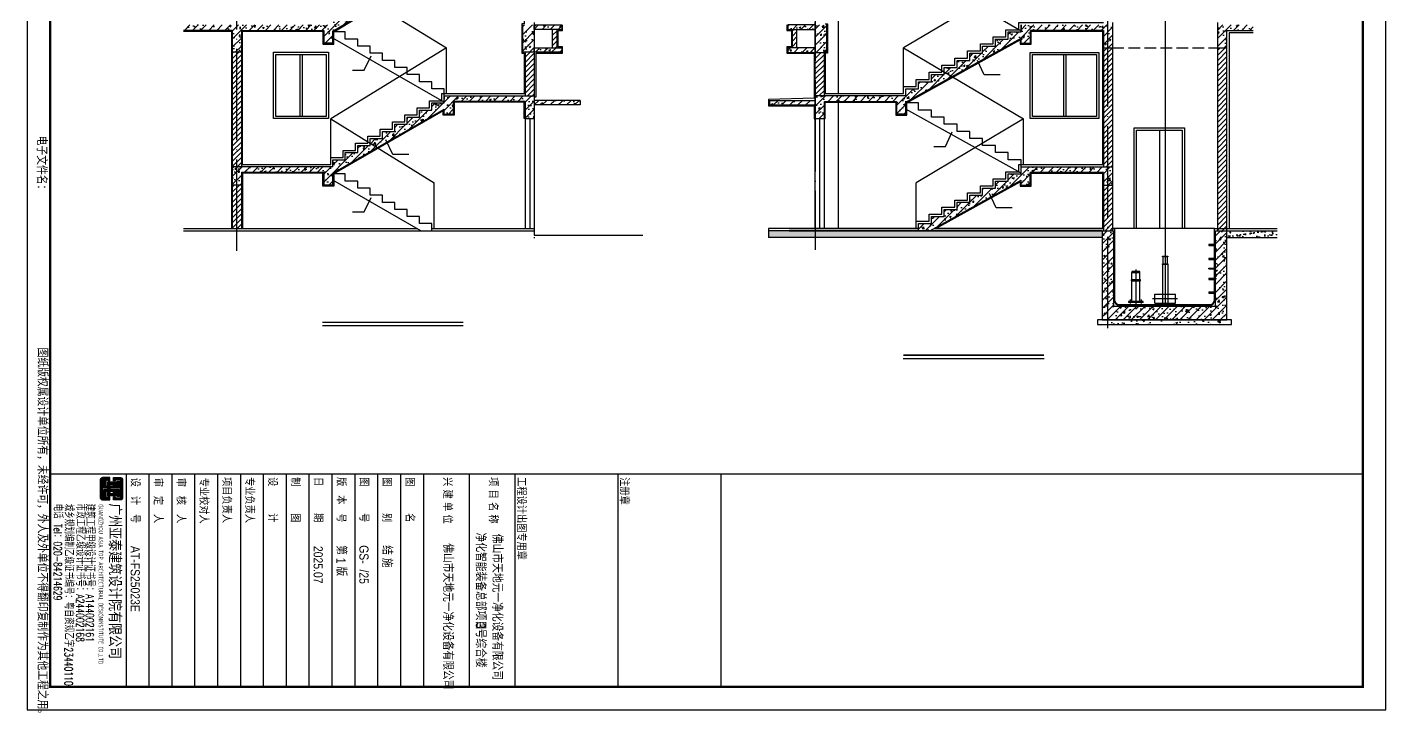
# Model space of a CAD drawing. Extents: x 299218 to 746073, y -331171 to -40619.
# Drawn here: x 600716 to 630416, y -331171 to -316247 of the extents above; entities that cross this region are included whole.
import ezdxf

# ---------------------------------------------------------------- set-up
doc = ezdxf.new("R2010")
doc.units = 0
doc.header["$LTSCALE"] = 1000
doc.header["$MEASUREMENT"] = 0
doc.linetypes.add('DASH', pattern=[0.35, 0.25, -0.1])
doc.linetypes.add('DOTE', pattern=[2.42, 2, -0.2, 0.02, -0.2])
for name, color, linetype in [('13', 4, 'Continuous'), ('14', 2, 'Continuous'), ('DIM_SYMB', 3, 'Continuous'), ('DOTE', 1, 'Continuous'), ('FIT', 1, 'Continuous'), ('PUB_TEXT', 7, 'Continuous'), ('PUB_TITLE', 4, 'Continuous'), ('S_STAIR', 2, 'Continuous'), ('WALL', 4, 'Continuous'), ('WINDOW', 3, 'Continuous')]:
    doc.layers.add(name, color=color, linetype=linetype)
doc.styles.add('_HZTXT', font='gs_txt.shx', dxfattribs={"width": 0.8, "bigfont": 'gs_hztxt.shx'})
doc.styles.add('HT', font='')
doc.styles.add('HZTXT', font='txt.shx', dxfattribs={"bigfont": 'hztxt.shx'})
doc.styles.add('hztxt0', font='romans.shx', dxfattribs={"bigfont": 'gbcbig0.shx'})
doc.styles.get("Standard").update_dxf_attribs({"font": 'gbenor.shx', "bigfont": 'gbcbig.shx'})
doc.styles.add('宋体', font='')
doc.styles.get('HT').set_extended_font_data('SimHei')
doc.styles.get('宋体').set_extended_font_data('SimSun')
pattern_1 = [(45, (1236462.82, -254661.94), (-88.388348, 88.388348), []), (50, (1236462.82, -254661.94), (358.63009, -31.37607), [37.5, -412.5]), (355, (1236462.82, -254661.94), (-69.37567, 376.09607), [30, -330]), (100.4514, (1236492.7, -254664.56), (289.2547, 344.71977), [31.8701, -350.57106]), (46.1842, (1236462.82, -254561.94), (533.62052, -82.7595), [56.25, -618.75]), (96.6356, (1236507.3, -254568.84), (467.33135, 487.05894), [47.80514, -525.8565]), (351.1842, (1236462.8, -254561.94), (467.33097, 487.0593), [45, -495]), (21, (1236512.82, -254586.94), (298.45353, -201.30945), [37.5, -412.5]), (326, (1236512.82, -254586.94), (121.65767, 362.57502), [30, -330]), (71.4514, (1236537.7, -254603.72), (420.11131, 161.26525), [31.8701, -350.57106]), (37.5, (1236462.82, -254661.94), (6.079928, 166.446927), [0, -326, 0, -335, 0, -331.25]), (7.5, (1236462.82, -254661.94), (131.53477, 197.205856), [0, -191, 0, -318.5, 0, -126.25]), (327.5, (1236351.32, -254661.94), (266.911218, -11.277436), [0, -125, 0, -390, 0, -517.5]), (317.5, (1236301.32, -254661.94), (291.593085, 50.05249), [0, -162.5, 0, -259, 0, -367.5])]
pattern_2 = [(45, (1236462.82, -236611.94), (-88.388348, 88.388348), []), (50, (1236462.82, -236611.94), (358.63009, -31.37607), [37.5, -412.5]), (355, (1236462.82, -236611.94), (-69.37567, 376.09607), [30, -330]), (100.4514, (1236492.7, -236614.56), (289.2547, 344.71977), [31.8701, -350.57106]), (46.1842, (1236462.82, -236511.94), (533.62052, -82.7595), [56.25, -618.75]), (96.6356, (1236507.3, -236518.84), (467.33135, 487.05894), [47.80514, -525.8565]), (351.1842, (1236462.8, -236511.94), (467.33097, 487.0593), [45, -495]), (21, (1236512.82, -236536.94), (298.45353, -201.30945), [37.5, -412.5]), (326, (1236512.82, -236536.94), (121.65767, 362.57502), [30, -330]), (71.4514, (1236537.7, -236553.72), (420.11131, 161.26525), [31.8701, -350.57106]), (37.5, (1236462.82, -236611.94), (6.079928, 166.446927), [0, -326, 0, -335, 0, -331.25]), (7.5, (1236462.82, -236611.94), (131.53477, 197.205856), [0, -191, 0, -318.5, 0, -126.25]), (327.5, (1236351.32, -236611.94), (266.911218, -11.277436), [0, -125, 0, -390, 0, -517.5]), (317.5, (1236301.32, -236611.94), (291.593085, 50.05249), [0, -162.5, 0, -259, 0, -367.5])]
pattern_3 = [(45, (1249529.02, -256621.1), (-88.388348, 88.388348), []), (50, (1249529.02, -256621.1), (358.63009, -31.37607), [37.5, -412.5]), (355, (1249529.02, -256621.1), (-69.37567, 376.09607), [30, -330]), (100.4514, (1249558.9, -256623.7), (289.2547, 344.71977), [31.8701, -350.57106]), (46.1842, (1249529.02, -256521.1), (533.62052, -82.7595), [56.25, -618.75]), (96.6356, (1249573.5, -256528), (467.33135, 487.05894), [47.80514, -525.8565]), (351.1842, (1249529, -256521.1), (467.33097, 487.0593), [45, -495]), (21, (1249579.02, -256546.1), (298.45353, -201.30945), [37.5, -412.5]), (326, (1249579.02, -256546.1), (121.65767, 362.57502), [30, -330]), (71.4514, (1249603.9, -256562.88), (420.11131, 161.26525), [31.8701, -350.57106]), (37.5, (1249529.02, -256621.1), (6.079928, 166.446927), [0, -326, 0, -335, 0, -331.25]), (7.5, (1249529.02, -256621.1), (131.53477, 197.205856), [0, -191, 0, -318.5, 0, -126.25]), (327.5, (1249417.52, -256621.1), (266.911218, -11.277436), [0, -125, 0, -390, 0, -517.5]), (317.5, (1249367.52, -256621.1), (291.593085, 50.05249), [0, -162.5, 0, -259, 0, -367.5])]
pattern_4 = [(45, (1141337.69, -254085.706), (-56.126601, 56.126601), [])]
pattern_5 = [(45, (1141337.69, -250485.7), (-88.388348, 88.388348), []), (50, (1141337.7, -250485.7), (358.63009, -31.37607), [37.5, -412.5]), (355, (1141337.7, -250485.7), (-69.37567, 376.09607), [30, -330]), (100.4514, (1141367.58, -250488.32), (289.2547, 344.71977), [31.8701, -350.57106]), (46.1842, (1141337.7, -250385.7), (533.62052, -82.7595), [56.25, -618.75]), (96.6356, (1141382.16, -250392.6), (467.33135, 487.05894), [47.80514, -525.8565]), (351.1842, (1141337.7, -250385.7), (467.331, 487.0593), [45, -495]), (21, (1141387.7, -250410.7), (298.45353, -201.30945), [37.5, -412.5]), (326, (1141387.7, -250410.7), (121.65767, 362.57502), [30, -330]), (71.4514, (1141412.56, -250427.48), (420.11131, 161.26525), [31.8701, -350.57106]), (37.5, (1141337.69, -250485.7), (6.079928, 166.446927), [0, -326, 0, -335, 0, -331.25]), (7.5, (1141337.69, -250485.7), (131.53477, 197.205856), [0, -191, 0, -318.5, 0, -126.25]), (327.5, (1141226.19, -250485.7), (266.911218, -11.277436), [0, -125, 0, -390, 0, -517.5]), (317.5, (1141176.2, -250485.7), (291.59308, 50.05249), [0, -162.5, 0, -259, 0, -367.5])]

# ---------------------------------------------------------------- blocks, each defined once
blk = doc.blocks.new('T1')
h = blk.add_hatch()
h.set_pattern_fill('钢筋混凝土', color=8, scale=50)
h.set_pattern_definition(pattern_2)
h.paths.add_polyline_path([(590392, -311771), (590392, -311867), (590592, -311867), (590592, -311587), (591892, -311587), (591892, -311867), (592092, -311867), (592092, -311467), (591892, -311467), (590392, -311467), (590392, -311631), (590122, -311631), (590122, -311795), (589852, -311795), (589852, -311958), (589582, -311958), (589582, -312122), (589312, -312122), (589312, -312286), (589042, -312286), (589042, -312449), (588772, -312449), (588772, -312613), (588502, -312613), (588502, -312777), (588232, -312777), (588232, -312940), (587962, -312940), (587962, -313104), (587692, -313104), (587692, -313267), (585692, -313267), (585492, -313267), (584427, -313267), (584427, -313387), (585492, -313387), (585492, -313867), (585692, -313867), (585692, -313387), (587492, -313387), (587492, -313667), (587692, -313667), (587692, -313408)])
h = blk.add_hatch()
h.set_pattern_fill('钢筋混凝土', color=8, scale=50)
h.set_pattern_definition([(45, (1236462.82, -240211.94), (-88.388348, 88.388348), []), (50, (1236462.82, -240211.94), (358.63009, -31.37607), [37.5, -412.5]), (355, (1236462.82, -240211.94), (-69.37567, 376.09607), [30, -330]), (100.4514, (1236492.7, -240214.56), (289.2547, 344.71977), [31.8701, -350.57106]), (46.1842, (1236462.82, -240111.94), (533.62052, -82.7595), [56.25, -618.75]), (96.6356, (1236507.3, -240118.84), (467.33135, 487.05894), [47.80514, -525.8565]), (351.1842, (1236462.8, -240111.94), (467.33097, 487.0593), [45, -495]), (21, (1236512.82, -240136.94), (298.45353, -201.30945), [37.5, -412.5]), (326, (1236512.82, -240136.94), (121.65767, 362.57502), [30, -330]), (71.4514, (1236537.7, -240153.72), (420.11131, 161.26525), [31.8701, -350.57106]), (37.5, (1236462.82, -240211.94), (6.079928, 166.446927), [0, -326, 0, -335, 0, -331.25]), (7.5, (1236462.82, -240211.94), (131.53477, 197.205856), [0, -191, 0, -318.5, 0, -126.25]), (327.5, (1236351.32, -240211.94), (266.911218, -11.277436), [0, -125, 0, -390, 0, -517.5]), (317.5, (1236301.32, -240211.94), (291.593085, 50.05249), [0, -162.5, 0, -259, 0, -367.5])])
h.paths.add_polyline_path([(592092, -313267), (591842, -313267), (591842, -313867), (592092, -313867), (592092, -313767)])
h = blk.add_hatch()
h.set_pattern_fill('钢筋混凝土', color=8, scale=50)
h.set_pattern_definition(pattern_1)
h.paths.add_polyline_path([(592692, -313267), (592092, -313267), (592092, -313367), (592692, -313367)])
h = blk.add_hatch()
h.set_pattern_fill('ANSI31', color=8, scale=50)
h.set_pattern_definition([(45, (1236462.825, -254661.94), (-56.126601, 56.126601), [])])
h.paths.add_polyline_path([(592592, -313367), (592492, -313367), (592492, -313767), (592592, -313767)])
h = blk.add_hatch()
h.set_pattern_fill('ANSI31', color=8, scale=50)
h.set_pattern_definition([(45, (1236462.825, -235265.94), (-56.126601, 56.126601), [])])
h.paths.add_polyline_path([(585692, -313867), (585492, -313867), (585492, -316371), (585692, -316371)])
h = blk.add_hatch()
h.set_pattern_fill('ANSI31', color=8, scale=50)
h.set_pattern_definition([(45, (1242862.825, -233211.94), (-56.126601, 56.126601), [])])
h.paths.add_polyline_path([(592092, -313867), (591892, -313867), (591892, -314819), (592092, -314819)])
h = blk.add_hatch()
h.set_pattern_fill('钢筋混凝土', color=8, scale=50)
h.set_pattern_definition(pattern_1)
h.paths.add_polyline_path([(592692, -313767), (592092, -313767), (592092, -313867), (592692, -313867)])
h = blk.add_hatch()
h.set_pattern_fill('钢筋混凝土', color=8, scale=50)
h.set_pattern_definition(pattern_2)
h.paths.add_polyline_path([(590122, -315113), (590122, -315219), (590322, -315219), (590322, -314939), (591892, -314939), (591892, -315317), (592092, -315317), (592092, -314819), (591892, -314819), (590122, -314819), (590122, -314975), (589852, -314975), (589852, -315130), (589582, -315130), (589582, -315285), (589312, -315285), (589312, -315440), (589042, -315440), (589042, -315595), (588772, -315595), (588772, -315751), (588502, -315751), (588502, -315906), (588232, -315906), (588232, -316061), (587962, -316061), (587962, -316216), (587692, -316216), (587692, -316371), (585692, -316371), (585492, -316371), (585492, -316771), (585692, -316771), (585692, -316491), (587492, -316491), (587492, -316771), (587692, -316771), (587692, -316510)])
h = blk.add_hatch()
h.set_pattern_fill('钢筋混凝土', color=8, scale=50)
h.set_pattern_definition([(45, (1243062.82, -244411.94), (-88.388348, 88.388348), []), (50, (1243062.82, -244411.94), (358.63009, -31.37607), [37.5, -412.5]), (355, (1243062.82, -244411.94), (-69.37567, 376.09607), [30, -330]), (100.4514, (1243092.7, -244414.56), (289.2547, 344.71977), [31.8701, -350.57106]), (46.1842, (1243062.82, -244311.94), (533.62052, -82.7595), [56.25, -618.75]), (96.6356, (1243107.3, -244318.84), (467.33135, 487.05894), [47.80514, -525.8565]), (351.1842, (1243062.8, -244311.94), (467.33097, 487.0593), [45, -495]), (21, (1243112.82, -244336.94), (298.45353, -201.30945), [37.5, -412.5]), (326, (1243112.82, -244336.94), (121.65767, 362.57502), [30, -330]), (71.4514, (1243137.7, -244353.72), (420.11131, 161.26525), [31.8701, -350.57106]), (37.5, (1243062.82, -244411.94), (6.079928, 166.446927), [0, -326, 0, -335, 0, -331.25]), (7.5, (1243062.82, -244411.94), (131.53477, 197.205856), [0, -191, 0, -318.5, 0, -126.25]), (327.5, (1242951.32, -244411.94), (266.911218, -11.277436), [0, -125, 0, -390, 0, -517.5]), (317.5, (1242901.32, -244411.94), (291.593085, 50.05249), [0, -162.5, 0, -259, 0, -367.5])])
h.paths.add_polyline_path([(593092, -314917), (592092, -314917), (592092, -315017), (593092, -315017)])
h = blk.add_hatch()
h.set_pattern_fill('ANSI31', color=8, scale=50)
h.set_pattern_definition([(45, (1236462.825, -236611.94), (-56.126601, 56.126601), [])])
h.paths.add_polyline_path([(585692, -316771), (585492, -316771), (585492, -317717), (585692, -317717)])
at = {"color": 3}
for p, q in [((587642, -312217), (590172, -313769)), ((590172, -313769), (587642, -315321)), ((590172, -314769), (590172, -313769)), ((587642, -316321), (587642, -315321)), ((587642, -315321), (589902, -316717)), ((589902, -317717), (589902, -316717))]:
    blk.add_line(p, q, dxfattribs=at)
at = {"color": 4}
for p, q in [((586967, -313917), (586967, -315267)), ((587017, -313917), (587017, -315267))]:
    blk.add_line(p, q, dxfattribs=at)
at = {"color": 8}
for p, q in [((591892, -315317), (591872, -315317)), ((584427, -317717), (589525, -317717)), ((589852, -317717), (592092, -317717))]:
    blk.add_line(p, q, dxfattribs=at)
blk.add_line((592092, -317717), (592092, -317867))
for points in [[(585712, -316321), (585712, -313407), (587472, -313407), (587472, -313687), (587712, -313687), (587712, -313419), (590372, -311807), (590372, -311887), (590612, -311887), (590612, -311607), (591872, -311607)], [(591872, -311607), (591872, -313247), (591822, -313247), (591822, -313887), (591872, -313887), (591872, -314769)], [(592092, -314839), (592132, -314839), (592132, -313887), (592712, -313887), (592712, -313747), (592612, -313747), (592612, -313387), (592712, -313387), (592712, -313267)], [(584427, -313407), (585472, -313407), (585472, -317717)], [(585692, -316321), (587642, -316321), (587642, -316166), (587912, -316166), (587912, -316011), (588182, -316011), (588182, -315856), (588452, -315856), (588452, -315701), (588722, -315701), (588722, -315545), (588992, -315545), (588992, -315390), (589262, -315390), (589262, -315235), (589532, -315235), (589532, -315080), (589802, -315080), (589802, -314925), (590072, -314925), (590072, -314769), (591892, -314769)], [(591872, -315317), (591872, -314959), (590342, -314959), (590342, -315239), (590102, -315239), (590102, -315148), (587712, -316521), (587712, -316791), (587472, -316791), (587472, -316511), (585712, -316511), (585712, -317717)]]:
    blk.add_lwpolyline(points, dxfattribs=at)
at = {"color": 2}
blk.add_lwpolyline([(586392, -313867), (587592, -313867), (587592, -315317), (586392, -315317)], close=True, dxfattribs=at)
at = {"color": 4}
blk.add_lwpolyline([(586442, -313917), (587542, -313917), (587542, -315267), (586442, -315267)], close=True, dxfattribs=at)
at = {"layer": 'DIM_SYMB', "const_width": 35}
blk.add_lwpolyline([(587462, -319771), (590540, -319771)], dxfattribs=at)
at = {"layer": 'DIM_SYMB'}
blk.add_lwpolyline([(587462, -319841), (590540, -319841)], dxfattribs=at)
at = {"layer": 'DOTE', "linetype": 'DOTE'}
for p, q in [((592092, -293932), (592092, -318081)), ((585592, -318209), (585592, -294826))]:
    blk.add_line(p, q, dxfattribs=at)
at = {"layer": 'S_STAIR'}
for p, q in [((587692, -313408), (590392, -311771)), ((585692, -313387), (587492, -313387)), ((587492, -313387), (587492, -313667)), ((587692, -313667), (587692, -313408)), ((587692, -313667), (587492, -313667)), ((590122, -314819), (591892, -314819)), ((590122, -314975), (590122, -314819)), ((591892, -314819), (592092, -314819)), ((587692, -316510), (590122, -315113)), ((589852, -315130), (589852, -314975)), ((589852, -314975), (590122, -314975)), ((590122, -315219), (590122, -315113)), ((591892, -314939), (590322, -314939)), ((590322, -314939), (590322, -315219)), ((589312, -315440), (589312, -315285)), ((589312, -315285), (589582, -315285)), ((589582, -315285), (589582, -315130)), ((589582, -315130), (589852, -315130)), ((590122, -315219), (590322, -315219)), ((588772, -315751), (588772, -315595)), ((588772, -315595), (589042, -315595)), ((589042, -315595), (589042, -315440)), ((589042, -315440), (589312, -315440)), ((588232, -316061), (588232, -315906)), ((588232, -315906), (588502, -315906)), ((588502, -315906), (588502, -315751)), ((588502, -315751), (588772, -315751)), ((587692, -316371), (587692, -316216)), ((587692, -316216), (587962, -316216)), ((587962, -316216), (587962, -316061)), ((587962, -316061), (588232, -316061)), ((587692, -316371), (585692, -316371)), ((585692, -316491), (587492, -316491)), ((587492, -316491), (587492, -316771)), ((587692, -316771), (587692, -316510)), ((587692, -316771), (587492, -316771))]:
    blk.add_line(p, q, dxfattribs=at)
at = {"layer": 'S_STAIR', "color": 9}
for p, q in [((587962, -313423), (587692, -313423)), ((590122, -314958), (587692, -313561)), ((587962, -313578), (587962, -313423)), ((588232, -313578), (587962, -313578)), ((588232, -313733), (588232, -313578)), ((588502, -313733), (588232, -313733)), ((588502, -313888), (588502, -313733)), ((588772, -313888), (588502, -313888)), ((588772, -314043), (588772, -313888)), ((589042, -314043), (588772, -314043)), ((589042, -314199), (589042, -314043)), ((589312, -314199), (589042, -314199)), ((589312, -314354), (589312, -314199)), ((589582, -314354), (589312, -314354)), ((589582, -314509), (589582, -314354)), ((589852, -314509), (589582, -314509)), ((589852, -314664), (589852, -314509)), ((590122, -314664), (589852, -314664)), ((590122, -314819), (590122, -314664)), ((587962, -316527), (587692, -316527)), ((587962, -316682), (587962, -316527)), ((589612, -317767), (587692, -316665)), ((588232, -316682), (587962, -316682)), ((588232, -316837), (588232, -316682)), ((588502, -316837), (588232, -316837)), ((588502, -316992), (588502, -316837)), ((588772, -316992), (588502, -316992)), ((588772, -317147), (588772, -316992)), ((589042, -317147), (588772, -317147)), ((589042, -317302), (589042, -317147)), ((589312, -317302), (589042, -317302)), ((589312, -317457), (589312, -317302)), ((589582, -317457), (589312, -317457)), ((589582, -317612), (589582, -317457)), ((589852, -317612), (589582, -317612)), ((589852, -317767), (589852, -317612))]:
    blk.add_line(p, q, dxfattribs=at)
at = {"layer": 'WALL'}
for p, q in [((591842, -313867), (591842, -313267)), ((592092, -313217), (592092, -315317)), ((585492, -313387), (584427, -313387)), ((585492, -313387), (585492, -317717)), ((585692, -313387), (585692, -316371)), ((592492, -313767), (592492, -313367)), ((592592, -313767), (592592, -313367)), ((585692, -313867), (585492, -313867)), ((592092, -313867), (591842, -313867)), ((591892, -313867), (591892, -314819)), ((591892, -314939), (591892, -315317)), ((593092, -314917), (592092, -314917)), ((593092, -315017), (592092, -315017)), ((593092, -314917), (593092, -315017)), ((591892, -315317), (592092, -315317)), ((585692, -316371), (585492, -316371)), ((585692, -316491), (585692, -317717)), ((585692, -316771), (585492, -316771)), ((584427, -317767), (592092, -317767)), ((592092, -317867), (594469, -317867))]:
    blk.add_line(p, q, dxfattribs=at)
for points in [[(592092, -313267), (592692, -313267), (592692, -313367), (592092, -313367)], [(592092, -313767), (592692, -313767), (592692, -313867), (592092, -313867)]]:
    blk.add_lwpolyline(points, close=True, dxfattribs=at)
at = {"layer": 'WINDOW'}
for p, q in [((591892, -315317), (591892, -317717)), ((591992, -315317), (591992, -317717)), ((592092, -315317), (592092, -317717))]:
    blk.add_line(p, q, dxfattribs=at)
blk = doc.blocks.new('A$C749C3F79')
h = blk.add_hatch()
h.set_pattern_fill('混凝土', color=8, scale=30)
h.set_pattern_definition([(50, (89528.97, -16263.46), (215.17805, -18.82564), [22.5, -247.5]), (355, (89528.97, -16263.46), (-41.6254, 225.65764), [18, -198]), (100.4514, (89546.9, -16265.03), (173.5528, 206.83186), [19.12206, -210.34263]), (46.1842, (89528.97, -16203.46), (320.1723, -49.6557), [33.75, -371.25]), (96.6356, (89555.65, -16207.6), (280.3988, 292.2354), [28.6831, -315.5139]), (351.1842, (89528.97, -16203.46), (280.3986, 292.2356), [27, -297]), (21, (89558.97, -16218.46), (179.0721, -120.78567), [22.5, -247.5]), (326, (89558.97, -16218.46), (72.9946, 217.545), [18, -198]), (71.4514, (89573.9, -16228.53), (252.0668, 96.75915), [19.12206, -210.34263]), (37.5, (89528.97, -16263.46), (3.647957, 99.868156), [0, -195.6, 0, -201, 0, -198.75]), (7.5, (89528.97, -16263.46), (78.92086, 118.32351), [0, -114.6, 0, -191.1, 0, -75.75]), (327.5, (89462.07, -16263.46), (160.14673, -6.76646), [0, -75, 0, -234, 0, -310.5]), (317.5, (89432.07, -16263.46), (174.95585, 30.0315), [0, -97.5, 0, -155.4, 0, -220.5])])
h.paths.add_polyline_path([(-6055, 3141), (-6055, 2991), (1237, 2991), (1237, 3141)])
h = blk.add_hatch()
h.set_pattern_fill('钢筋混凝土', color=8, scale=50)
h.set_pattern_definition([(45, (89678.97, -16363.46), (-88.38835, 88.38835), []), (50, (89678.97, -16363.46), (358.6301, -31.3761), [37.5, -412.5]), (355, (89678.97, -16363.46), (-69.3757, 376.096), [30, -330]), (100.4514, (89708.85, -16366.08), (289.2547, 344.7198), [31.8701, -350.571]), (46.1842, (89678.97, -16263.46), (533.6205, -82.7595), [56.25, -618.75]), (96.6356, (89723.44, -16270.36), (467.3314, 487.059), [47.805, -525.8565]), (351.1842, (89678.97, -16263.46), (467.331, 487.0593), [45, -495]), (21, (89728.97, -16288.46), (298.4535, -201.3094), [37.5, -412.5]), (326, (89728.97, -16288.46), (121.6577, 362.575), [30, -330]), (71.4514, (89753.84, -16305.24), (420.1113, 161.2652), [31.8701, -350.571]), (37.5, (89678.97, -16363.46), (6.07993, 166.44693), [0, -326, 0, -335, 0, -331.25]), (7.5, (89678.97, -16363.46), (131.53477, 197.20586), [0, -191, 0, -318.5, 0, -126.25]), (327.5, (89567.47, -16363.46), (266.91122, -11.27744), [0, -125, 0, -390, 0, -517.5]), (317.5, (89517.47, -16363.46), (291.5931, 50.0525), [0, -162.5, 0, -259, 0, -367.5])])
h.paths.add_polyline_path([(3712, 1491), (1487, 1491), (1487, 3141), (1237, 3141), (1237, 1191), (3962, 1191), (3962, 3141), (3712, 3141)])
h = blk.add_hatch()
h.set_pattern_fill('混凝土', color=8, scale=30)
h.set_pattern_definition([(50, (89678.97, -16263.46), (215.17805, -18.82564), [22.5, -247.5]), (355, (89678.97, -16263.46), (-41.6254, 225.65764), [18, -198]), (100.4514, (89696.9, -16265.03), (173.5528, 206.83186), [19.12206, -210.34263]), (46.1842, (89678.97, -16203.46), (320.1723, -49.6557), [33.75, -371.25]), (96.6356, (89705.65, -16207.6), (280.3988, 292.2354), [28.6831, -315.5139]), (351.1842, (89678.97, -16203.46), (280.3986, 292.2356), [27, -297]), (21, (89708.97, -16218.46), (179.0721, -120.78567), [22.5, -247.5]), (326, (89708.97, -16218.46), (72.9946, 217.545), [18, -198]), (71.4514, (89723.9, -16228.53), (252.0668, 96.75915), [19.12206, -210.34263]), (37.5, (89678.97, -16263.46), (3.647957, 99.868156), [0, -195.6, 0, -201, 0, -198.75]), (7.5, (89678.97, -16263.46), (78.92086, 118.32351), [0, -114.6, 0, -191.1, 0, -75.75]), (327.5, (89612.07, -16263.46), (160.14673, -6.76646), [0, -75, 0, -234, 0, -310.5]), (317.5, (89582.07, -16263.46), (174.95585, 30.0315), [0, -97.5, 0, -155.4, 0, -220.5])])
h.paths.add_polyline_path([(5061, 2991), (5061, 3141), (3987, 3141), (3987, 2991)])
h = blk.add_hatch()
h.set_pattern_fill('混凝土', color=8, scale=50)
h.set_pattern_definition([(50, (-986143.26, -92786.38), (358.63009, -31.37607), [37.5, -412.5]), (355, (-986143.26, -92786.38), (-69.37567, 376.09607), [30, -330]), (100.4514, (-986113.37, -92789), (289.25469, 344.71977), [31.8701, -350.57106]), (46.1842, (-986143.26, -92686.38), (533.62052, -82.7595), [56.25, -618.75]), (96.6356, (-986098.8, -92693.27), (467.33135, 487.05894), [47.80514, -525.8565]), (351.1842, (-986143.26, -92686.4), (467.33097, 487.0593), [45, -495]), (21, (-986093.26, -92711.38), (298.45353, -201.309445), [37.5, -412.5]), (326, (-986093.26, -92711.38), (121.65767, 362.57502), [30, -330]), (71.4514, (-986068.4, -92728.15), (420.11131, 161.26525), [31.8701, -350.57106]), (37.5, (-986143.26, -92786.38), (6.079928, 166.446927), [0, -326, 0, -335, 0, -331.25]), (7.5, (-986143.26, -92786.38), (131.53477, 197.205856), [0, -191, 0, -318.5, 0, -126.25]), (327.5, (-986254.76, -92786.38), (266.911218, -11.277436), [0, -125, 0, -390, 0, -517.5]), (317.5, (-986304.76, -92786.38), (291.593085, 50.05249), [0, -162.5, 0, -259, 0, -367.5])])
h.paths.add_polyline_path([(1287, 1191), (4087, 1191), (4087, 1091), (1287, 1091)])
blk.add_line((-6055, 3191), (-6055, 2991))
at = {"color": 8}
for p, q in [((1462, 3191), (1507, 3191)), ((1507, 3191), (1507, 1611)), ((3692, 3191), (5061, 3191)), ((3692, 1611), (3692, 3191)), ((1607, 1531), (3592, 1531)), ((1607, 1511), (3592, 1511))]:
    blk.add_line(p, q, dxfattribs=at)
for points in [[(-2778, 3191), (-6055, 3191)], [(1262, 3191), (-2440, 3191)]]:
    blk.add_lwpolyline(points, dxfattribs=at)
for points in [[(1237, 3141), (-6055, 3141)], [(1237, 2991), (-6055, 2991)], [(3762, 3141), (5061, 3141)], [(3962, 2991), (5061, 2991)]]:
    blk.add_lwpolyline(points)
at = {"const_width": 50}
blk.add_lwpolyline([(3962, 3141), (3962, 3141)], dxfattribs=at)
blk.add_lwpolyline([(1137, 1091), (4062, 1091), (4062, 1191), (1137, 1191)], close=True)
at = {"color": 8}
for centre, start, end in [((1607, 1631), 180, 270), ((1607, 1611), 180, 270), ((3592, 1631), 270, 0), ((3592, 1611), 270, 0)]:
    blk.add_arc(centre, 100, start, end, dxfattribs=at)
at = {"layer": 'FIT', "color": 1}
for p, q in [((3567, 2851), (3567, 2821)), ((3567, 2851), (3712, 2851)), ((3567, 2821), (3712, 2821)), ((3567, 2541), (3567, 2511)), ((3567, 2541), (3712, 2541)), ((3567, 2511), (3712, 2511)), ((3567, 2326), (3712, 2326)), ((3567, 2306), (3567, 2326)), ((3567, 2306), (3712, 2306)), ((3567, 2106), (3712, 2106)), ((3567, 2106), (3567, 2076)), ((3567, 2076), (3712, 2076)), ((3567, 1806), (3712, 1806)), ((3567, 1806), (3567, 1776)), ((3567, 1776), (3712, 1776))]:
    blk.add_line(p, q, dxfattribs=at)
at = {"layer": 'WALL'}
for p, q in [((1237, 3141), (1237, 1191)), ((1487, 3141), (1487, 1491)), ((3712, 1491), (3712, 3141)), ((3712, 3141), (3962, 3141)), ((3962, 3161), (3962, 3161)), ((3962, 1191), (3962, 3141)), ((1487, 1491), (3712, 1491)), ((1237, 1191), (3962, 1191))]:
    blk.add_line(p, q, dxfattribs=at)
blk.add_lwpolyline([(1237, 3141), (1487, 3141)], dxfattribs=at)
blk = doc.blocks.new('A$C27204ae2')
at = {"layer": 'FIT', "color": 1}
for p, q in [((248, 720), (72, 720)), ((72, 720), (72, 694)), ((72, 694), (248, 694)), ((72, 537), (72, 694)), ((160, 759), (160, 0)), ((248, 694), (248, 720)), ((248, 537), (248, 694)), ((264, 537), (56, 537)), ((56, 537), (56, 513)), ((56, 513), (264, 513)), ((64, 537), (256, 537)), ((72, 64), (72, 513)), ((248, 64), (248, 513)), ((264, 513), (264, 537)), ((320, 64), (0, 64)), ((0, 64), (0, 40)), ((320, 40), (0, 40)), ((40, 18), (40, 109)), ((280, 18), (280, 109)), ((320, 40), (320, 64))]:
    blk.add_line(p, q, dxfattribs=at)
blk = doc.blocks.new('T22')
h = blk.add_hatch()
h.set_pattern_fill('钢筋混凝土', color=8, scale=50)
h.set_pattern_definition(pattern_3)
h.paths.add_polyline_path([(605375, -315227), (605975, -315227), (605975, -315327), (605375, -315327)])
h = blk.add_hatch()
h.set_pattern_fill('ANSI31', color=8, scale=50)
h.set_pattern_definition([(45, (1249529.02, -256621.1), (-56.126601, 56.126601), [])])
h.paths.add_polyline_path([(605475, -315327), (605575, -315327), (605575, -315727), (605475, -315727)])
h = blk.add_hatch()
h.set_pattern_fill('钢筋混凝土', color=8, scale=50)
h.set_pattern_definition([(45, (1141337.69, -264885.7), (-88.388348, 88.388348), []), (50, (1141337.7, -264885.7), (358.63009, -31.37607), [37.5, -412.5]), (355, (1141337.7, -264885.7), (-69.37567, 376.09607), [30, -330]), (100.4514, (1141367.58, -264888.32), (289.2547, 344.71977), [31.8701, -350.57106]), (46.1842, (1141337.7, -264785.7), (533.62052, -82.7595), [56.25, -618.75]), (96.6356, (1141382.16, -264792.6), (467.33135, 487.05894), [47.80514, -525.8565]), (351.1842, (1141337.7, -264785.7), (467.331, 487.0593), [45, -495]), (21, (1141387.7, -264810.7), (298.45353, -201.30945), [37.5, -412.5]), (326, (1141387.7, -264810.7), (121.65767, 362.57502), [30, -330]), (71.4514, (1141412.56, -264827.48), (420.11131, 161.26525), [31.8701, -350.57106]), (37.5, (1141337.69, -264885.7), (6.079928, 166.446927), [0, -326, 0, -335, 0, -331.25]), (7.5, (1141337.69, -264885.7), (131.53477, 197.205856), [0, -191, 0, -318.5, 0, -126.25]), (327.5, (1141226.19, -264885.7), (266.911218, -11.277436), [0, -125, 0, -390, 0, -517.5]), (317.5, (1141176.2, -264885.7), (291.59308, 50.05249), [0, -162.5, 0, -259, 0, -367.5])])
h.paths.add_polyline_path([(606225, -315227), (605975, -315227), (605975, -315327), (605975, -315827), (606225, -315827)])
h = blk.add_hatch()
h.set_pattern_fill('钢筋混凝土', color=8, scale=50)
h.set_pattern_definition(pattern_5)
h.paths.add_polyline_path([(610475, -315519), (610475, -315627), (610675, -315627), (610675, -315347), (612275, -315347), (612275, -315727), (612475, -315727), (612475, -315227), (612275, -315227), (610475, -315227), (610475, -315347), (610475, -315382), (610195, -315382), (610195, -315537), (609915, -315537), (609915, -315692), (609635, -315692), (609635, -315847), (609355, -315847), (609355, -316003), (609075, -316003), (609075, -316158), (608795, -316158), (608795, -316313), (608515, -316313), (608515, -316468), (608235, -316468), (608235, -316623), (607955, -316623), (607955, -316779), (606175, -316779), (606175, -316779), (605975, -316779), (605975, -317277), (606175, -317277), (606175, -316899), (607755, -316899), (607755, -317179), (607955, -317179), (607955, -316916)])
h = blk.add_hatch()
h.set_pattern_fill('钢筋混凝土', color=8, scale=50)
h.set_pattern_definition([(45, (1141337.69, -254085.7), (-88.388348, 88.388348), []), (50, (1141337.7, -254085.7), (358.63009, -31.37607), [37.5, -412.5]), (355, (1141337.7, -254085.7), (-69.37567, 376.09607), [30, -330]), (100.4514, (1141367.58, -254088.32), (289.2547, 344.71977), [31.8701, -350.57106]), (46.1842, (1141337.7, -253985.7), (533.62052, -82.7595), [56.25, -618.75]), (96.6356, (1141382.16, -253992.6), (467.33135, 487.05894), [47.80514, -525.8565]), (351.1842, (1141337.7, -253985.7), (467.331, 487.0593), [45, -495]), (21, (1141387.7, -254010.7), (298.45353, -201.30945), [37.5, -412.5]), (326, (1141387.7, -254010.7), (121.65767, 362.57502), [30, -330]), (71.4514, (1141412.56, -254027.48), (420.11131, 161.26525), [31.8701, -350.57106]), (37.5, (1141337.69, -254085.7), (6.079928, 166.446927), [0, -326, 0, -335, 0, -331.25]), (7.5, (1141337.69, -254085.7), (131.53477, 197.205856), [0, -191, 0, -318.5, 0, -126.25]), (327.5, (1141226.19, -254085.7), (266.911218, -11.277436), [0, -125, 0, -390, 0, -517.5]), (317.5, (1141176.2, -254085.7), (291.59308, 50.05249), [0, -162.5, 0, -259, 0, -367.5])])
h.paths.add_polyline_path([(614975, -315347), (615552, -315347), (615552, -315227), (614975, -315227), (614775, -315227), (614775, -315727), (614975, -315727)])
h = blk.add_hatch()
h.set_pattern_fill('钢筋混凝土', color=8, scale=50)
h.set_pattern_definition(pattern_3)
h.paths.add_polyline_path([(605375, -315727), (605975, -315727), (605975, -315827), (605375, -315827)])
h = blk.add_hatch()
h.set_pattern_fill('ANSI31', color=8, scale=50)
h.set_pattern_definition([(45, (1141337.69, -264885.706), (-56.126601, 56.126601), [])])
h.paths.add_polyline_path([(606175, -315827), (605975, -315827), (605975, -316779), (606175, -316779)])
h = blk.add_hatch()
h.set_pattern_fill('ANSI31', color=8, scale=50)
h.set_pattern_definition(pattern_4)
h.paths.add_polyline_path([(612475, -315727), (612275, -315727), (612275, -318777), (612275, -318331), (612475, -318331), (612475, -318777)])
h = blk.add_hatch()
h.set_pattern_fill('ANSI31', color=8, scale=50)
h.set_pattern_definition(pattern_4)
h.paths.add_polyline_path([(614975, -315727), (614775, -315727), (614775, -318777), (614775, -319727), (614975, -319727), (614975, -318777)])
h = blk.add_hatch()
h.set_pattern_fill('钢筋混凝土', color=8, scale=50)
h.set_pattern_definition([(45, (1256945.1, -246371.14), (-88.388348, 88.388348), []), (50, (1256945.1, -246371.14), (358.63009, -31.37607), [37.5, -412.5]), (355, (1256945.1, -246371.14), (-69.37567, 376.09607), [30, -330]), (100.4514, (1256975, -246373.75), (289.2547, 344.71977), [31.8701, -350.57106]), (46.1842, (1256945.1, -246271.14), (533.62052, -82.7595), [56.25, -618.75]), (96.6356, (1256989.57, -246278.04), (467.33135, 487.05894), [47.80514, -525.8565]), (351.1842, (1256945.1, -246271.14), (467.33097, 487.0593), [45, -495]), (21, (1256995.1, -246296.14), (298.45353, -201.30945), [37.5, -412.5]), (326, (1256995.1, -246296.14), (121.65767, 362.57502), [30, -330]), (71.4514, (1257019.98, -246312.9), (420.11131, 161.26525), [31.8701, -350.57106]), (37.5, (1256945.1, -246371.14), (6.079928, 166.446927), [0, -326, 0, -335, 0, -331.25]), (7.5, (1256945.1, -246371.14), (131.53477, 197.205856), [0, -191, 0, -318.5, 0, -126.25]), (327.5, (1256833.6, -246371.14), (266.911218, -11.277436), [0, -125, 0, -390, 0, -517.5]), (317.5, (1256783.6, -246371.14), (291.593085, 50.05249), [0, -162.5, 0, -259, 0, -367.5])])
h.paths.add_polyline_path([(604975, -316877), (605975, -316877), (605975, -316977), (604975, -316977)])
h = blk.add_hatch()
h.set_pattern_fill('钢筋混凝土', color=8, scale=50)
h.set_pattern_definition(pattern_5)
h.paths.add_polyline_path([(612475, -318331), (612275, -318331), (610475, -318331), (610475, -318486), (610195, -318486), (610195, -318641), (609915, -318641), (609915, -318796), (609635, -318796), (609635, -318951), (609355, -318951), (609355, -319106), (609075, -319106), (609075, -319261), (608795, -319261), (608795, -319416), (608515, -319416), (608515, -319571), (608235, -319571), (608235, -319727), (608482, -319727), (610475, -318623), (610475, -318731), (610675, -318731), (610675, -318451), (612275, -318451), (612275, -318731), (612475, -318731)])
h = blk.add_hatch()
h.set_pattern_fill('ANSI31', color=8, scale=50)
h.set_pattern_definition([(45, (1147637.69, -267789.706), (-56.126601, 56.126601), [])])
h.paths.add_polyline_path([(612475, -318731), (612275, -318731), (612275, -319727), (612475, -319727)])
for p, q in [((606475, -313567), (606475, -316729)), ((606475, -316919), (606475, -319677))]:
    blk.add_line(p, q)
at = {"color": 3}
for p, q in [((610525, -314177), (607905, -315729)), ((607905, -316729), (607905, -315729)), ((607905, -315729), (610525, -317281)), ((610525, -317281), (608185, -318677)), ((610525, -318281), (610525, -317281)), ((613500, -317527), (613500, -319677)), ((608185, -319677), (608185, -318677)), ((614705, -319677), (612475, -319677))]:
    blk.add_line(p, q, dxfattribs=at)
at = {"color": 4}
for p, q in [((611400, -315877), (611400, -317226)), ((611450, -315877), (611450, -317226))]:
    blk.add_line(p, q, dxfattribs=at)
at = {"color": 8, "linetype": 'DASH'}
blk.add_line((612475, -315727), (614775, -315727), dxfattribs=at)
at = {"color": 8}
for p, q in [((605955, -317277), (605975, -317277)), ((606195, -317277), (606175, -317277)), ((605403, -319677), (608235, -319677)), ((605403, -319727), (612275, -319727)), ((608573, -319677), (612275, -319677)), ((614975, -319677), (615454, -319677))]:
    blk.add_line(p, q, dxfattribs=at)
for points in [[(605355, -315227), (605355, -315347), (605455, -315347), (605455, -315707), (605355, -315707), (605355, -315847), (605955, -315847), (605955, -316827)], [(606175, -316729), (607905, -316729), (607905, -316573), (608185, -316573), (608185, -316418), (608465, -316418), (608465, -316263), (608745, -316263), (608745, -316108), (609025, -316108), (609025, -315953), (609305, -315953), (609305, -315797), (609585, -315797), (609585, -315642), (609865, -315642), (609865, -315487), (610145, -315487), (610145, -315332), (610425, -315332), (610425, -315177), (612275, -315177)], [(606195, -315207), (606245, -315207), (606245, -315847), (606195, -315847), (606195, -316729)], [(606195, -317277), (606195, -316919), (607735, -316919), (607735, -317199), (607975, -317199), (607975, -316928), (610455, -315553), (610455, -315647), (610695, -315647), (610695, -315367), (612255, -315367), (612255, -318281)], [(615552, -315397), (615025, -315397), (615025, -319677)], [(605955, -316827), (604955, -316857), (604955, -316997), (605955, -316997), (605955, -317277)], [(608185, -319677), (608185, -319521), (608465, -319521), (608465, -319366), (608745, -319366), (608745, -319211), (609025, -319211), (609025, -319056), (609305, -319056), (609305, -318901), (609585, -318901), (609585, -318746), (609865, -318746), (609865, -318591), (610145, -318591), (610145, -318436), (610425, -318436), (610425, -318281), (612275, -318281)], [(608614, -319677), (610455, -318657), (610455, -318751), (610695, -318751), (610695, -318471), (612255, -318471), (612255, -319677)]]:
    blk.add_lwpolyline(points, dxfattribs=at)
at = {"color": 2}
for points in [[(610675, -315827), (612175, -315827), (612175, -317276), (610675, -317276)], [(612950, -317477), (614050, -317477), (614050, -319677), (612950, -319677)]]:
    blk.add_lwpolyline(points, close=True, dxfattribs=at)
at = {"color": 4}
for points in [[(610725, -315877), (612125, -315877), (612125, -317226), (610725, -317226)], [(613000, -317527), (614000, -317527), (614000, -319677), (613000, -319677)]]:
    blk.add_lwpolyline(points, close=True, dxfattribs=at)
at = {"layer": 'DIM_SYMB', "const_width": 35}
blk.add_lwpolyline([(607899, -322448), (610977, -322448)], dxfattribs=at)
at = {"layer": 'DIM_SYMB'}
blk.add_lwpolyline([(607899, -322518), (610977, -322518)], dxfattribs=at)
at = {"layer": 'DOTE', "linetype": 'DOTE'}
for p, q in [((605975, -292235), (605975, -320144)), ((612375, -321859), (612375, -292235)), ((614975, -320187), (614975, -315347))]:
    blk.add_line(p, q, dxfattribs=at)
at = {"layer": 'FIT', "color": 1}
for p, q in [((613625, -304047), (613625, -321337)), ((613565, -320296), (613565, -320281)), ((613565, -320281), (613685, -320281)), ((613685, -320296), (613565, -320296)), ((613565, -320451), (613685, -320451)), ((613565, -320466), (613565, -320451)), ((613578, -320451), (613578, -320296)), ((613669, -320296), (613669, -320451)), ((613685, -320281), (613685, -320296)), ((613685, -320451), (613685, -320466)), ((613685, -320466), (613565, -320466)), ((613570, -320466), (613570, -321331)), ((613680, -320466), (613680, -321331)), ((613350, -321212), (613897, -321212)), ((613400, -321312), (613400, -321112)), ((613400, -321112), (613850, -321112)), ((613400, -321312), (613850, -321312)), ((613525, -321331), (613525, -321321)), ((613525, -321321), (613725, -321321)), ((613725, -321331), (613525, -321331)), ((613725, -321321), (613725, -321331)), ((613850, -321312), (613850, -321112))]:
    blk.add_line(p, q, dxfattribs=at)
at = {"layer": 'S_STAIR', "color": 9}
for p, q in [((610475, -315366), (607675, -313729)), ((608235, -316934), (607955, -316934)), ((610475, -318468), (607955, -317071)), ((608235, -317089), (608235, -316934)), ((608515, -317089), (608235, -317089)), ((608515, -317244), (608515, -317089)), ((608795, -317244), (608515, -317244)), ((608795, -317399), (608795, -317244)), ((609075, -317399), (608795, -317399)), ((609075, -317555), (609075, -317399)), ((609355, -317555), (609075, -317555)), ((609355, -317710), (609355, -317555)), ((609635, -317710), (609355, -317710)), ((609635, -317865), (609635, -317710)), ((609915, -317865), (609635, -317865)), ((609915, -318020), (609915, -317865)), ((610195, -318020), (609915, -318020)), ((610195, -318175), (610195, -318020)), ((610475, -318175), (610195, -318175)), ((610475, -318331), (610475, -318175))]:
    blk.add_line(p, q, dxfattribs=at)
at = {"layer": 'S_STAIR'}
for p, q in [((610195, -315537), (610195, -315382)), ((610195, -315382), (610475, -315382)), ((610475, -315227), (610475, -315347)), ((610475, -315382), (610475, -315227)), ((612275, -315347), (610675, -315347)), ((610675, -315347), (610675, -315627)), ((607955, -316916), (610475, -315519)), ((609635, -315847), (609635, -315692)), ((609635, -315692), (609915, -315692)), ((609915, -315692), (609915, -315537)), ((609915, -315537), (610195, -315537)), ((610475, -315627), (610475, -315519)), ((610475, -315627), (610675, -315627)), ((609075, -316158), (609075, -316003)), ((609075, -316003), (609355, -316003)), ((609355, -316003), (609355, -315847)), ((609355, -315847), (609635, -315847)), ((608795, -316313), (608795, -316158)), ((608795, -316158), (609075, -316158)), ((608235, -316623), (608235, -316468)), ((608235, -316468), (608515, -316468)), ((608515, -316468), (608515, -316313)), ((608515, -316313), (608795, -316313)), ((607955, -316779), (606175, -316779)), ((606175, -316899), (607755, -316899)), ((607755, -316899), (607755, -317179)), ((607955, -316779), (607955, -316623)), ((607955, -316623), (608235, -316623)), ((607955, -317179), (607755, -317179)), ((607955, -317179), (607955, -316916)), ((610475, -318331), (612275, -318331)), ((610475, -318486), (610475, -318331)), ((608482, -319727), (610475, -318623)), ((609915, -318796), (609915, -318641)), ((609915, -318641), (610195, -318641)), ((610195, -318641), (610195, -318486)), ((610195, -318486), (610475, -318486)), ((610475, -318731), (610475, -318623)), ((612275, -318451), (610675, -318451)), ((610675, -318731), (610675, -318451)), ((609355, -319106), (609355, -318951)), ((609355, -318951), (609635, -318951)), ((609635, -318951), (609635, -318796)), ((609635, -318796), (609915, -318796)), ((610475, -318731), (610675, -318731)), ((608795, -319416), (608795, -319261)), ((608795, -319261), (609075, -319261)), ((609075, -319261), (609075, -319106)), ((609075, -319106), (609355, -319106)), ((608235, -319727), (608235, -319571)), ((608235, -319571), (608515, -319571)), ((608515, -319571), (608515, -319416)), ((608515, -319416), (608795, -319416))]:
    blk.add_line(p, q, dxfattribs=at)
at = {"layer": 'WALL'}
for p, q in [((605475, -315727), (605475, -315327)), ((605575, -315727), (605575, -315327)), ((605975, -317277), (605975, -315177)), ((606225, -315227), (606225, -315827)), ((612275, -315347), (612275, -318331)), ((612475, -315177), (612475, -319727)), ((614775, -319727), (614775, -315177)), ((614975, -319727), (614975, -315347)), ((614975, -315347), (615552, -315347)), ((605975, -315827), (606225, -315827)), ((606175, -316779), (606175, -315827)), ((612275, -315727), (612475, -315727)), ((614775, -315727), (614975, -315727)), ((604975, -316877), (604975, -316977)), ((604975, -316877), (605975, -316877)), ((606175, -316779), (605975, -316779)), ((606175, -317277), (606175, -316899)), ((604975, -316977), (605975, -316977)), ((606175, -317277), (605975, -317277)), ((612275, -318331), (612475, -318331)), ((612275, -318451), (612275, -319727)), ((612275, -318731), (612475, -318731))]:
    blk.add_line(p, q, dxfattribs=at)
for points in [[(605975, -315227), (605375, -315227), (605375, -315327), (605975, -315327)], [(605975, -315727), (605375, -315727), (605375, -315827), (605975, -315827)]]:
    blk.add_lwpolyline(points, close=True, dxfattribs=at)
at = {"layer": 'WINDOW'}
for p, q in [((605975, -319677), (605975, -317277)), ((606075, -319677), (606075, -317277)), ((606175, -319677), (606175, -317277))]:
    blk.add_line(p, q, dxfattribs=at)
for name, p in [('A$C749C3F79', (611012, -322868)), ('A$C27204ae2', (612824, -321337))]:
    blk.add_blockref(name, p)
blk = doc.blocks.new('aaa11')
at = {"layer": '14'}
h = blk.add_hatch(dxfattribs=at)
h.set_pattern_fill('ANSI31', color=256, scale=50, angle=135, style=0)
h.set_pattern_definition([(180, (574793.1787, -407953.4004), (-1e-15, -6.25), [])])
edge = h.paths.add_edge_path()
edge.add_line((683525, -367517), (683525, -367558))
edge.add_line((683525, -367558), (683455, -367558))
edge.add_line((683455, -367558), (683455, -367403))
edge.add_arc((683500, -367403), 45, 90, 180, ccw=False)
edge.add_line((683500, -367358), (683895, -367358))
edge.add_arc((683895, -367403), 45, 0, 90, ccw=False)
edge.add_line((683940, -367403), (683940, -367561))
edge.add_line((683940, -367561), (683875, -367561))
edge.add_line((683875, -367561), (683875, -367514))
edge.add_line((683875, -367514), (683890, -367514))
edge.add_line((683890, -367514), (683897, -367514))
edge.add_line((683897, -367514), (683897, -367408))
edge.add_line((683897, -367408), (683504, -367408))
edge.add_line((683504, -367408), (683504, -367517))
edge.add_line((683504, -367517), (683525, -367517))
h.paths.add_polyline_path([(683716, -367634), (683716, -367430), (683870, -367430), (683870, -367474), (683763, -367474), (683763, -367517), (683850, -367517), (683850, -367682), (683760, -367682), (683760, -367724), (683871, -367724), (683871, -367762), (683717, -367762), (683717, -367681), (683682, -367681), (683682, -367762), (683528, -367762), (683528, -367724), (683639, -367724), (683639, -367682), (683549, -367682), (683549, -367517), (683636, -367517), (683636, -367474), (683529, -367474), (683529, -367430), (683683, -367430), (683683, -367634)])
h.paths.add_polyline_path([(683594, -367559), (683643, -367559), (683643, -367637), (683594, -367637)], flags=16)
h.paths.add_polyline_path([(683805, -367559), (683756, -367559), (683756, -367637), (683805, -367637)], flags=16)
edge = h.paths.add_edge_path()
edge.add_line((683525, -367682), (683525, -367641))
edge.add_line((683525, -367641), (683455, -367641))
edge.add_line((683455, -367641), (683455, -367796))
edge.add_arc((683500, -367796), 45, 180, 270)
edge.add_line((683500, -367841), (683895, -367841))
edge.add_arc((683895, -367796), 45, 270, 360)
edge.add_line((683940, -367796), (683940, -367638))
edge.add_line((683940, -367638), (683875, -367638))
edge.add_line((683875, -367638), (683875, -367685))
edge.add_line((683875, -367685), (683890, -367685))
edge.add_line((683890, -367685), (683897, -367685))
edge.add_line((683897, -367685), (683897, -367791))
edge.add_line((683897, -367791), (683504, -367791))
edge.add_line((683504, -367791), (683504, -367682))
edge.add_line((683504, -367682), (683525, -367682))
for p, q in [((683381, -354284), (683381, -368944)), ((683381, -354284), (688031, -354284)), ((683381, -356534), (688031, -356534)), ((683381, -358784), (688031, -358784)), ((683381, -359784), (688031, -359784)), ((683381, -360784), (688031, -360784)), ((683381, -361284), (688031, -361284)), ((683381, -361784), (688031, -361784)), ((683381, -362284), (688031, -362284)), ((683381, -362784), (688031, -362784)), ((683381, -363284), (688031, -363284)), ((683381, -363784), (688031, -363784)), ((683381, -364284), (688031, -364284)), ((683381, -364784), (688031, -364784)), ((683381, -365284), (688031, -365284)), ((683381, -365784), (688031, -365784)), ((683381, -366284), (688031, -366284)), ((683381, -366784), (688031, -366784)), ((683381, -367284), (688031, -367284)), ((683381, -367284), (688031, -367284))]:
    blk.add_line(p, q, dxfattribs=at)
for points in [[(683381, -368944), (688031, -368944), (688031, -340244), (683381, -340244)], [(683594, -367559), (683643, -367559), (683643, -367637), (683594, -367637)], [(683805, -367559), (683756, -367559), (683756, -367637), (683805, -367637)]]:
    blk.add_lwpolyline(points, close=True, dxfattribs=at)
for points in [[(683525, -367517), (683525, -367558), (683455, -367558), (683455, -367403, -0.414214), (683500, -367358), (683895, -367358, -0.414214), (683940, -367403), (683940, -367561), (683875, -367561), (683875, -367514), (683890, -367514), (683897, -367514), (683897, -367408), (683504, -367408), (683504, -367517)], [(683525, -367682), (683525, -367641), (683455, -367641), (683455, -367796, 0.414214), (683500, -367841), (683895, -367841, 0.414214), (683940, -367796), (683940, -367638), (683875, -367638), (683875, -367685), (683890, -367685), (683897, -367685), (683897, -367791), (683504, -367791), (683504, -367682)]]:
    blk.add_lwpolyline(points, format="xyb", close=True, dxfattribs=at)
blk.add_lwpolyline([(683716, -367634), (683716, -367634), (683716, -367430), (683870, -367430), (683870, -367474), (683763, -367474), (683763, -367517), (683850, -367517), (683850, -367682), (683760, -367682), (683760, -367724), (683871, -367724), (683871, -367762), (683717, -367762), (683717, -367681), (683682, -367681), (683682, -367762), (683528, -367762), (683528, -367724), (683639, -367724), (683639, -367682), (683549, -367682), (683549, -367517), (683636, -367517), (683636, -367474), (683529, -367474), (683529, -367430), (683683, -367430), (683683, -367634), (683716, -367634)], dxfattribs=at)
at = {"layer": '13', "color": 7, "style": '_HZTXT', "width": 0.85}
for s, height, p in [('佛山市天地元一净化设备有限公司', 208.95, (684684, -359276)), ('净化智能装备总部项目-', 208.95, (684656, -359637)), ('3号综合楼', 209, (686623, -359637)), ('佛山市天地元一净化设备有限公司', 208.95, (684890, -360355)), ('结 施', 200, (684932, -361683)), ('GS-  /25', 200, (684932, -362183)), ('第 1 版', 200, (684932, -362683)), ('2025.07', 200, (684948, -363183)), ('AT-FS25023E', 200, (684948, -367183))]:
    blk.add_text(s, height=height, dxfattribs=at).set_placement(p)
at = {"layer": '13', "style": 'HZTXT', "width": 0.7}
for s, p in [('建筑工程甲级设计证书号：A144002161', (684023, -368161)), ('市政工程乙级设计证书号：A244002168', (684023, -368373)), ('城乡规划编制乙级证书编号：粤自资规乙字23440110', (684023, -368625)), ('电话 Tel：020-84214629', (684023, -368865))]:
    blk.add_text(s, height=175, rotation=359.9997, dxfattribs=at).set_placement(p)
at = {"layer": '14'}
for s, height, style, width, p in [('注册章', 175, '宋体', 0.82, (683445, -356470)), ('工程设计出图专用章', 175, '宋体', 0.82, (683445, -358720)), ('项', 175, '宋体', 0.82, (683443, -359335)), ('目', 175, '宋体', 0.82, (683715, -359335)), ('名', 175, '宋体', 0.82, (683990, -359335)), ('称', 175, '宋体', 0.82, (684260, -359335)), ('兴', 175, '宋体', 0.82, (683443, -360335)), ('建', 175, '宋体', 0.82, (683715, -360335)), ('单', 175, '宋体', 0.82, (683990, -360335)), ('位', 175, '宋体', 0.82, (684260, -360335)), ('图      名', 175, '宋体', 0.82, (683443, -361162)), ('图      别', 175, '宋体', 0.82, (683443, -361662)), ('图      号', 175, '宋体', 0.82, (683443, -362162)), ('版  本  号', 175, '宋体', 0.82, (683443, -362662)), ('日      期', 175, '宋体', 0.82, (683443, -363162)), ('制      图', 175, '宋体', 0.82, (683443, -363662)), ('设      计', 175, '宋体', 0.82, (683443, -364162)), ('专业负责人', 175, '宋体', 0.82, (683443, -364662)), ('项目负责人', 175, '宋体', 0.82, (683443, -365162)), ('专业校对人', 175, '宋体', 0.82, (683457, -365662, -12422)), ('审  核  人', 175, '宋体', 0.82, (683457, -366162, -12422)), ('审  定  人', 175, '宋体', 0.82, (683457, -366662, -12422)), ('设  计  号', 175, '宋体', 0.82, (683457, -367162, -12422)), ('广州亚泰建筑设计院有限公司', 240, 'HT', 0.8, (684015, -367638))]:
    blk.add_text(s, height=height, dxfattribs=dict(at, style=style, width=width)).set_placement(p)
at = {"layer": '14', "width": 0.8}
blk.add_text('GUANGZHOU ASIA TOP ARCHITECTURAL DESIGNINSTITUTE CO.,LTD', height=99, rotation=359.9997, dxfattribs=at).set_placement((684037, -367882, -12422))
at = {"layer": '14', "style": 'hztxt0'}
for s, p in [('电子文件名：', (675979, -369237)), ('图纸版权属设计单位所有，未经许可，外人及外单位不得翻印复制作为其他工程之用。', (680612, -369219))]:
    blk.add_text(s, height=225, rotation=359.9997, dxfattribs=at).set_placement(p)

msp = doc.modelspace()

# ---------------------------------------------------------------- linework, layer by layer
at = {"layer": 'PUB_TEXT', "color": 2}
for p, q in [((608085.3, -317187.3), (608234.8, -316871.1)), ((607830, -317187.3), (608085.3, -317187.3)), ((621636.5, -317290.1), (621487, -316974)), ((621984.6, -317290.1), (621636.5, -317290.1)), ((620787.6, -318852.9), (620937.1, -318536.8)), ((608707.9, -319029.2), (608558.4, -318713)), ((620532.3, -318852.9), (620787.6, -318852.9)), ((609056, -319029.2), (608707.9, -319029.2)), ((608085.3, -320284.1), (608234.8, -319967.9)), ((621897.8, -320196.5), (621748.3, -319880.4)), ((607830, -320284.1), (608085.3, -320284.1)), ((622246, -320196.5), (621897.8, -320196.5))]:
    msp.add_line(p, q, dxfattribs=at)
at = {"layer": 'PUB_TITLE'}
msp.add_lwpolyline([(600715.6, -331171.2), (630415.6, -331171.2), (630415.6, -289121.2), (600715.6, -289121.2)], close=True, dxfattribs=at)
at = {"layer": 'PUB_TITLE', "const_width": 50}
msp.add_lwpolyline([(601215.6, -330671.2), (629915.6, -330671.2), (629915.6, -290371.2), (601215.6, -290371.2)], close=True, dxfattribs=at)

# ---------------------------------------------------------------- block references
for name, p in [('T22', (11967, -970.2)), ('T1', (19708.3, -2929.3))]:
    msp.add_blockref(name, p)
at = {"rotation": 270}
msp.add_blockref('aaa11', (970160.1, 357359.6), dxfattribs=at)

doc.saveas('drawing.dxf')
